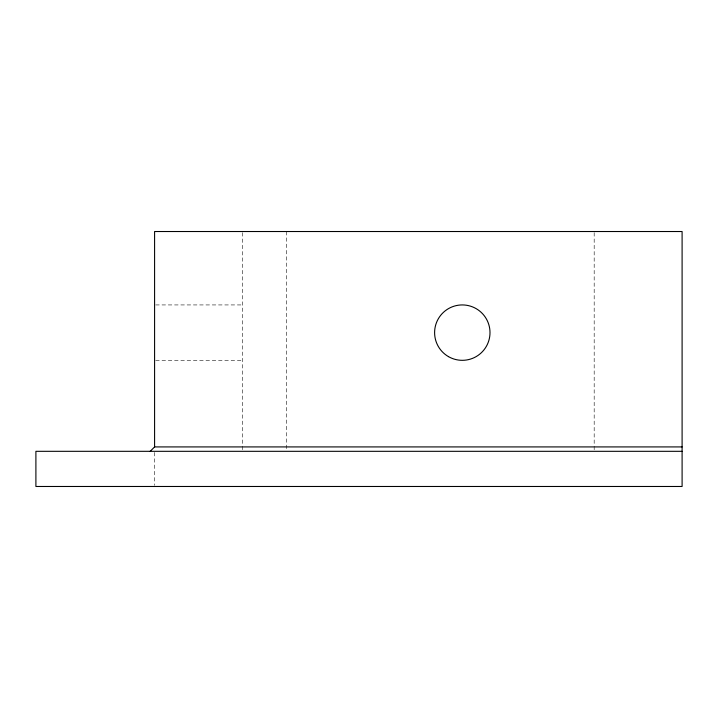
<?xml version="1.0" encoding="UTF-8"?>
<svg xmlns="http://www.w3.org/2000/svg" width="718" height="718" viewBox="0 0 718 718"><rect width="100%" height="100%" fill="white"/><g stroke="black" fill="none" stroke-linecap="round" stroke-linejoin="round"><path stroke-width="0.54" stroke-dasharray="3.59 2.69" d="M155.698 304.935L242.504 304.935M155.698 360.319L242.504 360.319M594.181 232.641L594.181 450.195M286.464 231.519L286.464 450.195M242.504 232.641L242.504 450.195M154.585 452.412L154.585 485.386"/><path stroke-width="1.08" d="M150.197 451.317L154.585 446.919L682.1 446.919M682.1 451.317L35.9 451.317L35.9 486.481L682.1 486.481L682.1 231.519L154.585 231.519L154.585 446.919M448.454 356.613A27.697 27.697 0 0 0 489.999 332.622A27.697 27.697 0 0 0 448.454 308.641A27.697 27.697 0 0 0 448.454 356.613"/></g></svg>
